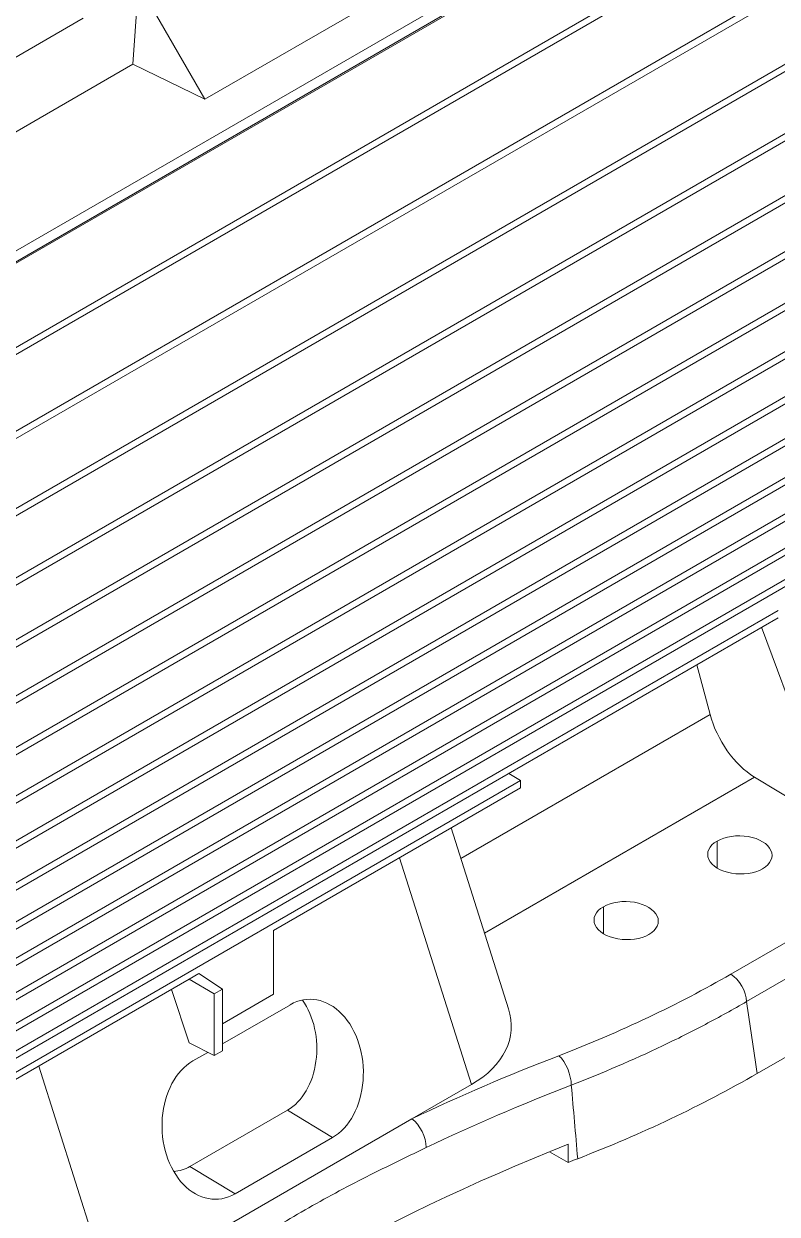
# Model space of a CAD drawing. Header units: millimetres. Extents: x -2122 to 22797, y 3569 to 89276.
# Drawn here: x 8032 to 8360, y 81775 to 82293 of the extents above; entities that cross this region are included whole.
import ezdxf

# ---------------------------------------------------------------- set-up
doc = ezdxf.new("R2010")
doc.units = ezdxf.units.MM
doc.header["$LTSCALE"] = 20
doc.layers.add('IA-TEXT', color=2, linetype='Continuous')
doc.layers.add('IA-TRAZ', color=8, linetype='Continuous', lineweight=5)
doc.styles.add('ING-AMB', font='romans.shx', dxfattribs={"width": 0.75, "oblique": 15})
doc.dimstyles.new('ING-AMB 16', dxfattribs={"dimscale": 16, "dimtxt": 3, "dimasz": 2.5, "dimexe": 1, "dimexo": 1, "dimgap": 1, "dimtad": 1, "dimdec": 0, "dimzin": 0, "dimdsep": 46, "dimtxsty": 'ING-AMB', "dimcen": 0.1, "dimclrd": 7, "dimclre": 7, "dimclrt": 2, "dimadec": 0, "dimazin": 0, "dimtfac": 1, "dimtdec": 0, "dimtmove": 0, "dimatfit": 0, "dimfxl": 1.25, "dimtfill": 1, "dimtolj": 1, "dimtzin": 0, "dimarcsym": 1})

# ---------------------------------------------------------------- blocks, each defined once
blk = doc.blocks.new('A$C6cb7b9ed')
at = {"color": 0, "linetype": 'Continuous', "lineweight": 0, "extrusion": (2.77556e-16, 0.816497, 0.57735)}
for p, q in [((-583.73, 6140.59), (-137.8, 6398.04)), ((-530.47, 6176.07), (-191.06, 6372.03)), ((-568.55, 6108.98), (-122.7, 6366.39)), ((-568.5, 6112.16), (-122.76, 6369.51)), ((-251.86, 6355.5), (-359.34, 6293.44)), ((-213.31, 6353.85), (-533.51, 6168.98)), ((-556.67, 6082.48), (-110.95, 6339.81)), ((-388.17, 6343.39), (-390.55, 6308.72)), ((-388.17, 6343.39), (-359.34, 6293.44)), ((-556.72, 6079.3), (-110.91, 6336.68)), ((-447.55, 6308.3), (-412.19, 6328.71)), ((-547.26, 6051.11), (-101.48, 6308.48)), ((-547.22, 6054.28), (-101.52, 6311.61)), ((-503.62, 6243.44), (-390.55, 6308.72)), ((-390.55, 6308.72), (-359.34, 6293.44)), ((-540.09, 6025.14), (-94.33, 6282.5)), ((-540.06, 6028.31), (-94.36, 6285.63)), ((-534.78, 6004.31), (-89.09, 6261.63)), ((-534.8, 6001.14), (-89.07, 6258.49)), ((-531.1, 5978.92), (-85.39, 6236.25)), ((-531.09, 5982.08), (-85.4, 6239.4)), ((-528.73, 5957.89), (-83.03, 6215.22)), ((-528.72, 5961.05), (-83.04, 6218.37)), ((-528.82, 5939.94), (-80.51, 6198.77)), ((-528.82, 5936.79), (-80.51, 6195.62)), ((-528.82, 5920.3), (-80.51, 6179.12)), ((-528.82, 5917.14), (-80.51, 6175.97)), ((-528.73, 5902.1), (-83.03, 6159.43)), ((-528.72, 5898.95), (-83.04, 6156.27)), ((-531.1, 5883.8), (-85.39, 6141.13)), ((-531.09, 5880.65), (-85.41, 6137.97)), ((-534.8, 5865.82), (-89.07, 6123.16)), ((-534.78, 5862.68), (-89.09, 6120)), ((-540.09, 5847.9), (-94.33, 6105.26)), ((-540.06, 5844.77), (-94.37, 6102.09)), ((-547.26, 5830.19), (-101.48, 6087.56)), ((-547.22, 5827.06), (-101.52, 6084.39)), ((-557.97, 5812.17), (-109.66, 6071)), ((-557.97, 5809.01), (-109.66, 6067.84)), ((-84.91, 5977.17), (-116.9, 6063.67)), ((-145.13, 6047.37), (-139.37, 6025.78)), ((-139.37, 6025.78), (-247.86, 5963.14)), ((-119.99, 5998.48), (-237.54, 5930.62)), ((-226.97, 6000.11), (-221.88, 5996.97)), ((-119.99, 5998.48), (-84.91, 5977.17)), ((-469.37, 5854.09), (-221.88, 5996.97)), ((-329.36, 5931.77), (-221.88, 5993.82)), ((-221.88, 5996.97), (-221.88, 5993.82)), ((-252.07, 5976.39), (-227.08, 5897.68)), ((-136.27, 5970.67), (-136.27, 5958.94)), ((-243.26, 5864.75), (-274.58, 5963.4)), ((-130.33, 5912.76), (-67.06, 5949.29)), ((-185.77, 5942.09), (-185.77, 5930.36)), ((-59.35, 5937.84), (-123.45, 5900.83)), ((-329.36, 5904.05), (-329.36, 5931.77)), ((-469.37, 5850.93), (-366.13, 5910.54)), ((-361.89, 5912.99), (-366.13, 5910.54)), ((-355.16, 5904.2), (-366.13, 5910.54)), ((-351.66, 5906.22), (-361.89, 5912.99)), ((-366.13, 5882.82), (-373.83, 5906.09)), ((-351.66, 5906.22), (-355.16, 5904.2)), ((-355.16, 5904.2), (-355.16, 5877.34)), ((-351.66, 5879.36), (-351.66, 5906.22)), ((-329.36, 5904.05), (-351.66, 5891.18)), ((-322.06, 5899.49), (-351.66, 5882.4)), ((-118.89, 5869.52), (-63.71, 5901.38)), ((-355.16, 5877.34), (-366.13, 5882.82)), ((-357.99, 5878.75), (-364.49, 5874.99)), ((-355.16, 5877.34), (-351.66, 5879.36)), ((-431.55, 5872.77), (-400.24, 5774.12)), ((-269.11, 5849.82), (-243.26, 5864.75)), ((-365.74, 5829.09), (-323.32, 5853.59)), ((-323.32, 5853.59), (-303.71, 5841.68)), ((-374.39, 5789.04), (-269.11, 5849.82)), ((-346.14, 5817.18), (-303.71, 5841.68)), ((-201.19, 5838.77), (-201.19, 5830.83)), ((-201.19, 5830.83), (-209.29, 5835.51)), ((-365.74, 5829.09), (-346.14, 5817.18))]:
    blk.add_line(p, q, dxfattribs=at)
at = {"color": 0, "linetype": 'Continuous', "lineweight": 0}
for centre, major_axis, ratio, start_param, end_param in [((-119.44, 6022.65), (15, -25.98), 0.57735, -2.007129, -0.811578), ((-130.52, 5904.7), (-5, 8.66), 0.57735, -2.330015, -0.811578), ((-312.89, 5870.58), (1.24, -31.26), 0.722464, 0.363045, 3.504638), ((-332.05, 5881.09), (1.18, -29.74), 0.722464, 0.363045, 2.298901), ((-355.31, 5846.09), (1.24, -31.26), 0.722464, -2.778548, 0.363045), ((-205.37, 5869.24), (-3.6, 9.33), 0.460266, -2.275441, -0.73035), ((248.01, 5465.08), (-799.52, 18.6), 0.59245, -0.96262, -0.863859), ((-269.29, 5841.77), (-4.31, 9.02), 0.523231, -2.313136, -0.768409), ((248.4, 5448.79), (-800, 0), 0.57735, -0.980387, -0.974015), ((-374.47, 5856.6), (1.18, -29.74), 0.722464, 0.023413, 0.363045)]:
    blk.add_ellipse(centre, major_axis=major_axis, ratio=ratio, start_param=start_param, end_param=end_param, dxfattribs=at)
at = {"color": 0, "linetype": 'Continuous', "lineweight": 0, "extrusion": (3.59776e-17, 5.46882e-17, -1)}
blk.add_ellipse((-126.37, 5964.65), major_axis=(-14, 0.33), ratio=0.59226, start_param=-5.511581, end_param=-2.369988, dxfattribs=at)
at = {"color": 0, "linetype": 'Continuous', "lineweight": 0, "extrusion": (-6.50507e-17, 1.12568e-16, -1)}
blk.add_ellipse((-126.37, 5964.65), major_axis=(-14, 0.33), ratio=0.59226, start_param=-2.369988, end_param=0.771605, dxfattribs=at)
at = {"color": 0, "linetype": 'Continuous', "lineweight": 0, "extrusion": (1.03731e-17, 2.21863e-16, -1)}
blk.add_ellipse((-175.87, 5936.07), major_axis=(-14, 0.33), ratio=0.59226, start_param=-2.369988, end_param=0.771605, dxfattribs=at)
at = {"color": 0, "linetype": 'Continuous', "lineweight": 0, "extrusion": (6.93701e-18, -1.61572e-19, -1)}
blk.add_ellipse((-175.87, 5936.07), major_axis=(-14, 0.33), ratio=0.59226, start_param=-5.511581, end_param=-2.369988, dxfattribs=at)
at = {"color": 0, "linetype": 'Continuous', "lineweight": 0, "extrusion": (-7.13254e-17, 2.87721e-16, -1)}
blk.add_ellipse((-293.45, 5895.24), major_axis=(-67.43, 7.84), ratio=0.584125, start_param=-3.398823, end_param=-2.475711, dxfattribs=at)
at = {"color": 0, "linetype": 'Continuous', "lineweight": 0, "extrusion": (2.25361e-17, 5.78272e-17, -1)}
blk.add_ellipse((127.04, 5570.66), major_axis=(668.37, 61.69), ratio=0.56061, start_param=-2.152528, end_param=-2.03854, dxfattribs=at)
at = {"color": 0, "linetype": 'Continuous', "lineweight": 0, "extrusion": (-3.88736e-17, 1.1019e-16, -1)}
blk.add_ellipse((248.4, 5473.53), major_axis=(-799.94, -17.68), ratio=0.562044, start_param=0.609204, end_param=0.986437, dxfattribs=at)
at = {"color": 0, "linetype": 'Continuous', "lineweight": 0}
for points, knots in [([(-205.18, 5877.29), (-191.72, 5882.48), (-178.76, 5888.03), (-153.81, 5899.85), (-141.82, 5906.12), (-130.33, 5912.76)], [0, 0, 0, 0, 0.04852404, 0.04852404, 0.09704809, 0.09704809, 0.09704809, 0.09704809]), ([(-123.45, 5900.83), (-126.37, 5899.14), (-129.33, 5897.46), (-135.32, 5894.15), (-138.35, 5892.52), (-147.52, 5887.69), (-153.76, 5884.57), (-172.85, 5875.47), (-186.06, 5869.77), (-199.77, 5864.45)], [0, 0, 0, 0, 0.01240501, 0.01240501, 0.02481002, 0.02481002, 0.04962004, 0.04962004, 0.09924008, 0.09924008, 0.09924008, 0.09924008]), ([(-196.96, 5832.48), (-183.01, 5837.88), (-169.5, 5843.67), (-143.43, 5856.03), (-130.86, 5862.61), (-118.89, 5869.52)], [0, 0, 0, 0, 5.039958, 5.039958, 10.121783, 10.121783, 10.121783, 10.121783]), ([(-262.9, 5837.33), (-267.62, 5835.07), (-272.3, 5832.83), (-281.55, 5828.3), (-286.13, 5826.02), (-295.19, 5821.39), (-299.67, 5819.04), (-308.54, 5814.23), (-312.93, 5811.78), (-321.62, 5806.77), (-325.91, 5804.21), (-334.38, 5799), (-338.57, 5796.34), (-346.84, 5790.97), (-350.93, 5788.25), (-358.98, 5782.78), (-362.96, 5780.03), (-366.88, 5777.29)], [0, 0, 0, 0, 0.0183975, 0.0183975, 0.036795, 0.036795, 0.0551925, 0.0551925, 0.07359, 0.07359, 0.0919875, 0.0919875, 0.1103849, 0.1103849, 0.1287824, 0.1287824, 0.1471799, 0.1471799, 0.1471799, 0.1471799])]:
    blk.add_open_spline(points, degree=3, knots=knots, dxfattribs=at)
for points in [[(-123.45, 5900.83), (-121.93, 5890.52), (-120.41, 5880.08), (-118.89, 5869.52)], [(-196.96, 5832.48), (-197.9, 5843.26), (-198.83, 5853.92), (-199.77, 5864.45)]]:
    blk.add_open_spline(points, degree=3, dxfattribs=at)

msp = doc.modelspace()

# ---------------------------------------------------------------- block references
at = {"layer": 'IA-TRAZ'}
msp.add_blockref('A$C6cb7b9ed', (8469.77, 75966.46, 10192.11), dxfattribs=at)

# ---------------------------------------------------------------- leaders
at = {"layer": 'IA-TEXT'}
msp.add_leader([(8164.3, 81551.41, 30576.32), (8727.59, 81779.86, 30576.32), (8763.77, 81779.86, 30576.32)], dimstyle='ING-AMB 16', override={"dimgap": 1, "dimtad": 0}, dxfattribs=at)

doc.saveas('drawing.dxf')
